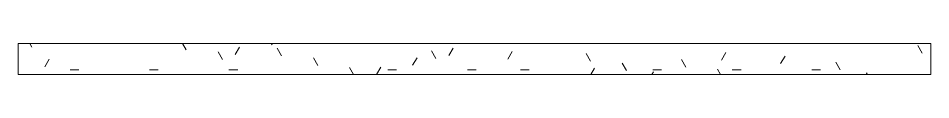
# Model space of a CAD drawing. Header units: metres. Extents: x 0 to 175, y 0 to 6.
import ezdxf

# ---------------------------------------------------------------- set-up
doc = ezdxf.new("R2010")
doc.units = ezdxf.units.M
doc.layers.add('A-DETL-GENF', color=92, linetype='Continuous', lineweight=18)

# ---------------------------------------------------------------- blocks, each defined once
blk = doc.blocks.new('41 stuclaag - 6mm-V4-00_0 Basismaterialen')
at = {"layer": 'A-DETL-GENF', "lineweight": 13}
h = blk.add_hatch(dxfattribs=at)
h.set_pattern_fill('FP_126', color=256, style=0, pattern_type=2)
h.set_pattern_definition([(0, (11114.8, 1184.54), (20.32, 5.08), [1.676, -13.564, 1.676, -13.564, -81.28]), (0, (11114.8, 1184.54), (20.32, 5.08), [-30.48, 1.676, -28.804, 1.676, -13.564, -35.56]), (0, (11114.8, 1184.54), (20.32, 5.08), [-76.2, 1.676, -8.484, 1.676, -23.724]), (120, (11122.42, 1187.08), (-14.559409, 15.0576362), [1.676, -13.564, 1.676, -13.564, -81.28]), (120, (11122.42, 1187.08), (-14.559409, 15.0576362), [-30.48, 1.676, -28.804, 1.676, -13.564, -35.56]), (120, (11122.42, 1187.08), (-14.559409, 15.0576362), [-76.2, 1.676, -8.484, 1.676, -23.724]), (240, (11124.96, 1197.24), (-5.760591, -20.1376362), [1.676, -13.564, 1.676, -13.564, -81.28]), (240, (11124.96, 1197.24), (-5.760591, -20.1376362), [-30.48, 1.676, -28.804, 1.676, -13.564, -35.56]), (240, (11124.96, 1197.24), (-5.760591, -20.1376362), [-76.2, 1.676, -8.484, 1.676, -23.724])])
h.paths.add_polyline_path([(175, 0), (175, 6), (0, 6), (0, 0)])
for p, q in [((175, 6), (0, 6)), ((0, 6), (0, 0)), ((175, 0), (175, 6)), ((0, 0), (175, 0))]:
    blk.add_line(p, q, dxfattribs=at)

msp = doc.modelspace()

# ---------------------------------------------------------------- block references
msp.add_blockref('41 stuclaag - 6mm-V4-00_0 Basismaterialen', (0, 0))

doc.saveas('drawing.dxf')
